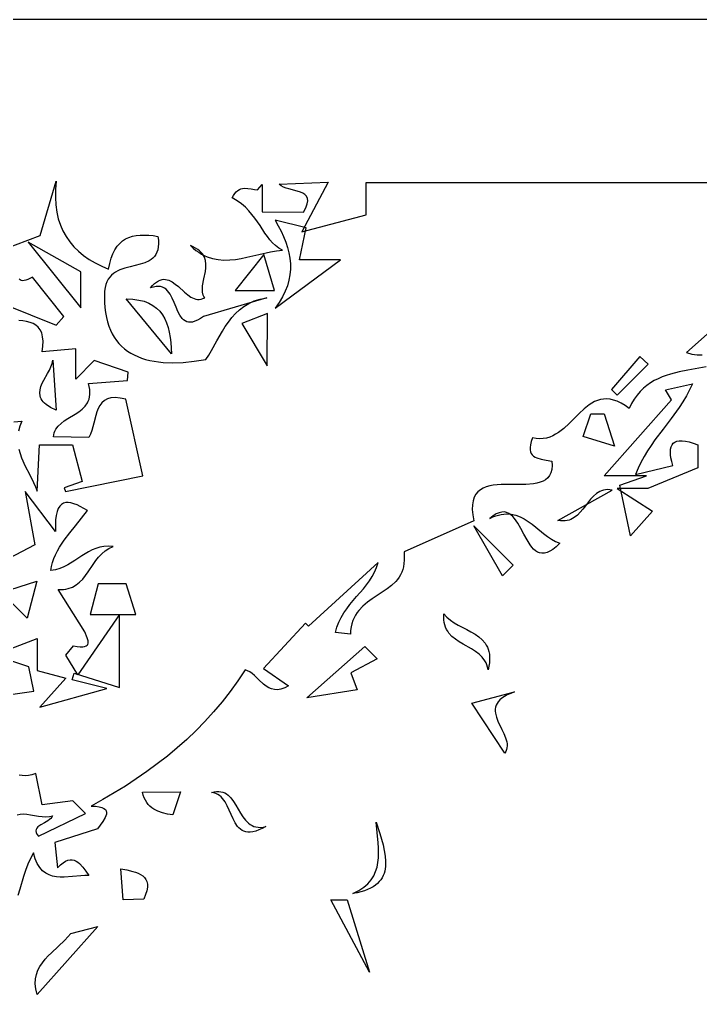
# Model space of a CAD drawing. Header units: metres. Extents: x 0 to 50, y 0 to 50.
# Drawn here: x 27.08 to 32.02, y 42.94 to 50 of the extents above; entities that cross this region are included whole.
import ezdxf

# ---------------------------------------------------------------- set-up
doc = ezdxf.new("R2010")
doc.units = ezdxf.units.M

msp = doc.modelspace()

# ---------------------------------------------------------------- linework, layer by layer
for points in [[(47, 50), (3, 50)], [(26.959009, 48.332709), (27.227558, 48.435903), (27.343935, 48.827816)], [(27.343935, 48.827816), (27.343935, 48.827816), (27.338883, 48.76773), (27.337931, 48.710614), (27.341022, 48.656408), (27.348103, 48.605057), (27.359118, 48.556502), (27.374011, 48.510685), (27.392728, 48.467549), (27.415213, 48.427037), (27.44141, 48.389089), (27.471265, 48.35365), (27.504723, 48.320661), (27.541727, 48.290065), (27.582223, 48.261804), (27.626156, 48.23582), (27.673471, 48.212056), (27.724111, 48.190453), (27.724111, 48.190453), (27.73175, 48.232533), (27.741786, 48.270009), (27.754125, 48.30309), (27.768673, 48.331986), (27.785335, 48.356908), (27.804017, 48.378065), (27.824626, 48.395668), (27.847066, 48.409927), (27.871245, 48.421052), (27.897068, 48.429253), (27.92444, 48.434739), (27.953268, 48.437721), (27.983458, 48.43841), (28.014915, 48.437014), (28.047546, 48.433745), (28.081256, 48.428812), (28.081256, 48.428812), (28.084452, 48.400237), (28.085139, 48.374583), (28.08347, 48.351663), (28.079595, 48.331289), (28.073668, 48.313273), (28.065841, 48.297427), (28.056266, 48.283564), (28.045095, 48.271496), (28.03248, 48.261036), (28.018574, 48.251995), (27.987496, 48.23742), (27.953078, 48.22627), (27.916539, 48.217044), (27.879095, 48.208239), (27.841964, 48.198352), (27.806364, 48.185883), (27.789519, 48.178211), (27.773512, 48.16933), (27.758498, 48.159052), (27.744627, 48.147189), (27.732052, 48.133555), (27.720925, 48.11796), (27.711399, 48.100218), (27.703625, 48.080141), (27.697756, 48.05754), (27.693943, 48.032229), (27.693943, 48.032229), (27.693258, 47.990191), (27.694385, 47.95014), (27.697296, 47.912049), (27.701962, 47.875891), (27.708353, 47.841637), (27.716442, 47.80926), (27.726199, 47.778732), (27.737596, 47.750025), (27.750603, 47.723112), (27.765193, 47.697966), (27.781336, 47.674557), (27.799004, 47.65286), (27.818168, 47.632845), (27.838798, 47.614486), (27.860867, 47.597754), (27.884346, 47.582622), (27.909205, 47.569062), (27.935416, 47.557047), (27.962951, 47.546549), (27.991779, 47.53754), (28.021874, 47.529992), (28.053205, 47.523878), (28.085745, 47.51917), (28.119463, 47.515841), (28.190324, 47.513206), (28.265557, 47.515753), (28.344932, 47.523259), (28.428219, 47.535504), (28.428219, 47.535504), (28.449593, 47.567658), (28.46991, 47.601182), (28.509003, 47.670693), (28.548758, 47.740752), (28.569902, 47.77496), (28.592434, 47.808072), (28.616761, 47.839678), (28.64329, 47.869367), (28.672429, 47.896728), (28.704584, 47.921351), (28.740165, 47.942824), (28.779577, 47.960738), (28.823228, 47.974681), (28.871526, 47.984242), (28.412095, 47.848411), (28.412095, 47.848411), (28.38943, 47.83303), (28.368717, 47.821323), (28.34983, 47.813065), (28.332643, 47.808029), (28.317029, 47.805988), (28.302862, 47.806715), (28.290015, 47.809983), (28.278361, 47.815567), (28.267775, 47.823238), (28.25813, 47.832771), (28.241156, 47.856515), (28.226428, 47.884985), (28.212934, 47.916367), (28.199663, 47.948848), (28.185602, 47.980614), (28.16974, 48.009853), (28.160818, 48.022957), (28.151066, 48.03475), (28.140359, 48.045003), (28.128568, 48.053491), (28.115569, 48.059987), (28.101234, 48.064265), (28.085437, 48.066097), (28.068052, 48.065256), (28.048952, 48.061517), (28.028011, 48.054652), (28.028011, 48.054652), (28.043015, 48.071916), (28.057578, 48.086113), (28.071727, 48.097424), (28.085488, 48.106031), (28.098888, 48.112114), (28.111953, 48.115854), (28.124711, 48.117433), (28.137187, 48.11703), (28.149409, 48.114829), (28.161402, 48.111008), (28.184812, 48.099235), (28.207629, 48.08316), (28.230067, 48.06423), (28.274656, 48.023597), (28.297233, 48.004791), (28.320282, 47.988921), (28.344017, 47.977438), (28.356207, 47.973793), (28.368649, 47.971787), (28.381369, 47.971602), (28.394394, 47.973418), (28.407749, 47.977416), (28.421462, 47.983778), (28.421462, 47.983778), (28.415258, 47.993127), (28.410512, 48.002984), (28.404885, 48.024081), (28.403568, 48.04679), (28.405547, 48.070831), (28.415332, 48.121796), (28.426128, 48.17474), (28.429369, 48.201256), (28.42982, 48.227431), (28.426466, 48.252983), (28.418294, 48.277634), (28.412083, 48.289535), (28.404288, 48.301106), (28.39478, 48.312312), (28.383435, 48.323118), (28.370123, 48.333489), (28.35472, 48.343391), (28.337097, 48.352789), (28.317129, 48.361647), (28.317129, 48.361647), (28.33705, 48.343514), (28.357039, 48.327392), (28.377095, 48.313191), (28.397215, 48.300819), (28.417401, 48.290186), (28.437651, 48.281202), (28.47834, 48.267815), (28.519277, 48.259931), (28.560455, 48.256824), (28.601868, 48.257768), (28.643511, 48.262036), (28.685377, 48.268901), (28.72746, 48.277638), (28.812252, 48.297822), (28.897841, 48.316775), (28.940919, 48.323974), (28.984177, 48.328686), (28.984177, 48.328686), (28.958168, 48.343576), (28.934694, 48.361243), (28.913307, 48.381342), (28.893557, 48.403528), (28.874996, 48.427455), (28.857175, 48.452778), (28.821958, 48.506233), (28.784314, 48.561131), (28.76346, 48.588257), (28.740653, 48.614708), (28.715445, 48.640139), (28.687385, 48.664205), (28.656026, 48.686559), (28.620918, 48.706857), (28.620918, 48.706857), (28.629962, 48.725271), (28.639672, 48.740349), (28.649975, 48.752388), (28.660799, 48.761681), (28.672069, 48.768523), (28.683711, 48.77321), (28.695653, 48.776035), (28.707822, 48.777294), (28.732543, 48.77629), (28.757286, 48.772556), (28.781465, 48.768449), (28.804491, 48.766328), (28.836893, 48.805188), (28.836893, 48.605751), (29.13823, 48.604756), (29.13823, 48.604756), (29.154926, 48.636496), (29.164597, 48.663297), (29.167953, 48.685668), (29.165705, 48.704121), (29.158561, 48.719165), (29.147233, 48.731311), (29.13243, 48.74107), (29.114861, 48.748952), (29.07427, 48.761127), (29.031139, 48.771918), (29.010396, 48.77807), (28.991148, 48.785409), (28.974105, 48.794443), (28.959977, 48.805683), (29.316966, 48.820799), (29.124867, 48.460947), (29.59198, 48.584608), (29.59198, 48.818233), (33.406565, 48.818233)], [(28.931183, 48.545085), (28.931183, 48.545085), (28.95409, 48.50555), (28.974771, 48.46613), (28.993048, 48.426793), (29.008744, 48.387507), (29.021681, 48.348239), (29.031682, 48.308958), (29.038568, 48.269631), (29.042162, 48.230225), (29.042287, 48.19071), (29.038764, 48.151052), (29.031417, 48.111219), (29.020066, 48.071179), (29.004536, 48.0309), (28.984648, 47.990349), (28.960224, 47.949494), (28.931086, 47.908304), (29.406261, 48.259347), (29.108269, 48.259347), (29.155398, 48.490529), (28.931183, 48.545085)], [(27.13962, 48.386731), (27.522484, 47.911227), (27.522484, 48.17235), (27.13962, 48.386731)], [(28.849226, 48.296438), (28.641804, 48.035792), (28.926899, 48.035792), (28.849226, 48.296438)], [(26.970628, 47.935452), (27.344324, 47.786313), (27.399103, 47.848768), (27.171791, 48.132609), (27.171791, 48.132609), (27.137695, 48.11539), (27.123429, 48.11054), (27.110857, 48.107988), (27.09986, 48.107576), (27.090316, 48.109148), (27.082107, 48.112548), (27.075112, 48.117618)], [(28.178946, 47.577428), (27.851778, 47.975163), (27.851778, 47.975163), (27.899283, 47.97332), (27.94214, 47.967511), (27.980572, 47.95793), (28.014801, 47.944769), (28.045051, 47.928218), (28.071544, 47.908471), (28.094505, 47.885719), (28.114155, 47.860154), (28.130718, 47.831969), (28.144416, 47.801356), (28.155474, 47.768505), (28.164113, 47.733611), (28.170556, 47.696864), (28.175028, 47.658456), (28.17775, 47.61858), (28.178946, 47.577428)], [(32.326827, 47.95298), (31.915018, 47.586238), (31.915018, 47.586238), (31.954386, 47.574818), (31.992213, 47.569427), (32.028646, 47.569524)], [(28.876849, 47.868816), (28.690846, 47.798318), (28.87477, 47.490727), (28.876849, 47.868816)], [(27.072965, 46.886763), (27.081656, 46.85565), (27.092588, 46.824974), (27.119346, 46.764511), (27.149584, 46.704524), (27.179648, 46.644168), (27.193471, 46.613585), (27.205881, 46.582592), (27.222742, 46.918019), (27.462498, 46.918019), (27.531672, 46.653058), (27.402063, 46.606435), (27.411184, 46.579888), (27.971652, 46.692888), (27.848606, 47.248066), (27.848606, 47.248066), (27.806905, 47.2574), (27.77109, 47.260529), (27.740613, 47.258021), (27.714928, 47.250444), (27.693488, 47.238367), (27.675744, 47.222358), (27.661151, 47.202985), (27.649161, 47.180817), (27.639227, 47.156421), (27.630802, 47.130367), (27.616289, 47.075554), (27.601247, 47.020926), (27.592159, 46.995102), (27.581297, 46.971028), (27.324781, 46.975292), (27.324781, 46.975292), (27.326552, 46.990677), (27.329993, 47.004983), (27.334977, 47.018297), (27.341374, 47.030706), (27.357902, 47.053153), (27.378558, 47.073019), (27.402322, 47.090995), (27.428174, 47.107777), (27.482061, 47.140529), (27.508057, 47.157886), (27.53206, 47.176822), (27.553051, 47.19803), (27.57001, 47.222203), (27.576659, 47.235619), (27.581917, 47.250036), (27.585657, 47.265541), (27.587752, 47.28222), (27.588074, 47.300162), (27.586495, 47.319451), (27.582888, 47.340176), (27.577126, 47.362421), (27.861623, 47.385367), (27.866422, 47.445844), (27.61918, 47.528815), (27.485195, 47.394935), (27.485195, 47.612705), (27.241331, 47.591179), (27.241331, 47.591179), (27.24704, 47.633353), (27.248287, 47.670092), (27.245336, 47.701759), (27.238449, 47.728719), (27.227889, 47.751334), (27.213919, 47.769968), (27.196801, 47.784984), (27.176798, 47.796746), (27.154172, 47.805617), (27.129187, 47.811961), (27.102105, 47.816141), (27.07319, 47.818519)], [(31.412888, 47.27819), (31.636618, 47.501745), (31.576727, 47.557723), (31.370165, 47.319317), (31.412888, 47.27819)], [(32.05664, 47.483081), (31.925375, 47.459032), (31.860714, 47.446026), (31.79775, 47.430151), (31.76715, 47.420619), (31.737271, 47.409746), (31.708209, 47.397326), (31.680064, 47.383151), (31.652933, 47.367012), (31.626916, 47.348703), (31.602111, 47.328016), (31.578616, 47.304744), (31.556529, 47.278677), (31.53595, 47.24961), (31.516975, 47.217335), (31.499705, 47.181643), (31.499705, 47.181643), (31.469104, 47.203308), (31.43997, 47.220571), (31.412214, 47.233688), (31.385744, 47.242917), (31.360469, 47.248516), (31.336299, 47.250741), (31.313142, 47.249851), (31.290907, 47.246102), (31.269504, 47.239752), (31.248842, 47.231059), (31.228829, 47.22028), (31.209374, 47.207672), (31.171778, 47.177999), (31.135326, 47.144099), (31.062942, 47.071858), (31.025556, 47.037634), (30.986404, 47.00742), (30.965938, 46.994461), (30.944758, 46.983276), (30.922772, 46.974124), (30.89989, 46.967261), (30.876021, 46.962945), (30.851074, 46.961433), (30.824958, 46.962983), (30.797582, 46.967852), (30.797582, 46.967852), (30.789182, 46.941791), (30.783767, 46.918954), (30.781188, 46.899098), (30.781295, 46.881976), (30.783936, 46.867345), (30.788962, 46.85496), (30.796223, 46.844576), (30.805567, 46.835949), (30.816846, 46.828834), (30.829907, 46.822986), (30.860779, 46.814113), (30.89698, 46.807374), (30.937308, 46.800812), (30.937308, 46.800812), (30.939656, 46.768354), (30.937748, 46.740293), (30.93188, 46.716311), (30.92235, 46.696092), (30.909454, 46.679316), (30.893488, 46.665667), (30.874751, 46.654825), (30.853538, 46.646475), (30.830147, 46.640298), (30.804874, 46.635975), (30.74987, 46.631625), (30.690901, 46.630883), (30.630342, 46.631205), (30.570567, 46.630051), (30.541715, 46.628126), (30.513951, 46.624879), (30.48757, 46.619991), (30.462869, 46.613145), (30.440145, 46.604023), (30.419694, 46.592308), (30.401815, 46.577682), (30.386803, 46.559826), (30.374956, 46.538424), (30.366569, 46.513157), (30.361941, 46.483708), (30.361368, 46.449758), (30.365146, 46.410991), (30.373573, 46.367088), (29.867411, 46.143022), (29.866953, 46.081803), (29.866953, 46.081803), (29.865781, 46.057625), (29.862482, 46.035084), (29.8572, 46.014064), (29.850075, 45.994451), (29.841249, 45.976127), (29.830864, 45.958977), (29.819062, 45.942886), (29.805984, 45.927737), (29.776569, 45.899802), (29.743752, 45.874245), (29.708668, 45.850139), (29.67245, 45.826557), (29.636233, 45.802572), (29.601151, 45.777256), (29.568337, 45.749683), (29.538925, 45.718925), (29.52585, 45.702062), (29.51405, 45.684055), (29.503668, 45.664789), (29.494845, 45.644147), (29.487724, 45.622013), (29.482445, 45.598271), (29.479151, 45.572807), (29.477983, 45.545503), (29.368348, 45.557998), (29.368348, 45.557998), (29.378675, 45.596687), (29.392579, 45.632983), (29.409552, 45.6672), (29.429085, 45.699649), (29.45067, 45.730643), (29.473797, 45.760495), (29.522644, 45.818022), (29.571559, 45.874731), (29.594769, 45.90356), (29.616471, 45.933122), (29.636154, 45.963729), (29.653311, 45.995695), (29.667432, 46.029332), (29.678009, 46.064952), (29.17331, 45.604978), (29.15106, 45.62654), (28.846218, 45.296967), (29.029422, 45.172615), (29.029422, 45.172615), (29.000639, 45.156735), (28.974018, 45.147175), (28.949354, 45.14324), (28.926446, 45.144234), (28.905088, 45.149461), (28.885078, 45.158227), (28.866213, 45.169836), (28.848288, 45.183592), (28.814447, 45.214766), (28.781929, 45.246185), (28.765657, 45.260248), (28.749105, 45.272286), (28.73207, 45.281603), (28.714348, 45.287505), (28.714348, 45.287505), (28.660689, 45.207145), (28.604644, 45.129789), (28.546263, 45.055327), (28.485597, 44.983649), (28.422697, 44.914646), (28.357615, 44.848206), (28.290403, 44.784221), (28.22111, 44.72258), (28.149788, 44.663174), (28.076489, 44.605892), (28.001264, 44.550624), (27.924163, 44.497261), (27.845238, 44.445691), (27.764541, 44.395807), (27.682121, 44.347497), (27.598032, 44.300651), (27.598032, 44.300651), (27.629872, 44.29911), (27.655538, 44.29559), (27.675523, 44.290265), (27.690323, 44.283309), (27.700431, 44.274897), (27.706343, 44.265203), (27.708552, 44.254402), (27.707553, 44.242668), (27.70384, 44.230176), (27.697909, 44.2171), (27.681367, 44.189895), (27.643411, 44.136159), (27.333951, 44.036115), (27.352916, 43.85291), (27.352916, 43.85291), (27.373707, 43.873838), (27.393177, 43.889832), (27.411421, 43.901254), (27.428536, 43.908462), (27.444618, 43.911817), (27.459762, 43.911678), (27.474066, 43.908405), (27.487623, 43.902359), (27.500531, 43.893898), (27.512886, 43.883383), (27.536318, 43.85763), (27.558687, 43.827978), (27.580762, 43.797306), (27.580762, 43.797306), (27.551859, 43.796825), (27.522301, 43.794936), (27.46221, 43.789366), (27.402463, 43.785464), (27.373335, 43.78566), (27.345035, 43.788098), (27.317807, 43.793387), (27.291899, 43.802136), (27.267558, 43.814953), (27.245031, 43.832446), (27.224564, 43.855224), (27.206405, 43.883896), (27.190799, 43.919069), (27.177994, 43.961353), (27.177994, 43.961353), (27.156376, 43.921644), (27.138065, 43.879253), (27.122158, 43.834907), (27.107746, 43.789333), (27.079789, 43.697408), (27.064431, 43.65251)], [(27.319204, 47.532794), (27.343067, 47.169518), (27.343067, 47.169518), (27.302554, 47.18905), (27.271541, 47.209196), (27.25931, 47.219487), (27.249107, 47.229916), (27.24082, 47.240478), (27.234331, 47.251167), (27.229527, 47.26198), (27.226292, 47.27291), (27.22407, 47.295103), (27.226744, 47.317706), (27.233393, 47.340677), (27.243096, 47.363975), (27.254933, 47.38756), (27.281326, 47.435425), (27.29404, 47.459624), (27.305205, 47.483946), (27.3139, 47.508349), (27.319204, 47.532794)], [(31.958191, 47.360361), (31.958191, 47.360361), (31.937117, 47.315556), (31.9137, 47.27224), (31.888308, 47.230201), (31.861309, 47.189225), (31.803966, 47.109616), (31.744616, 47.031713), (31.686205, 46.953815), (31.658273, 46.914336), (31.631681, 46.874222), (31.606797, 46.833258), (31.583989, 46.791233), (31.563626, 46.747934), (31.546076, 46.703148), (31.815145, 46.769571), (31.815145, 46.769571), (31.807561, 46.79721), (31.802111, 46.822827), (31.79888, 46.846333), (31.797951, 46.867636), (31.799406, 46.886646), (31.803329, 46.903272), (31.809803, 46.917423), (31.818912, 46.92901), (31.830738, 46.93794), (31.845366, 46.944124), (31.862878, 46.94747), (31.883358, 46.947889), (31.906888, 46.945289), (31.933553, 46.93958), (31.963435, 46.930671), (31.996618, 46.918471), (31.997065, 46.752282), (31.633858, 46.601316), (31.412067, 46.601316), (31.668732, 46.43853), (31.509917, 46.259363), (31.430317, 46.624725), (31.624188, 46.694464), (31.316818, 46.694464), (31.806756, 47.244277), (31.763527, 47.316269), (31.958191, 47.360361)], [(31.318728, 47.141573), (31.392243, 46.907599), (31.16514, 46.978843), (31.220914, 47.141573), (31.318728, 47.141573)], [(27.035775, 47.085913), (27.093456, 47.088558), (27.093456, 47.088558), (27.079109, 47.052596), (27.069744, 47.017707)], [(26.90852, 45.095681), (27.180562, 45.133251), (27.145511, 45.308368), (26.889535, 45.393626), (27.205534, 45.51507), (27.205534, 45.281857), (27.413093, 45.227754), (27.22419, 45.017514), (27.710317, 45.15252), (27.459971, 45.215058), (27.473698, 45.263851), (27.802145, 45.159648), (27.802145, 45.688468), (27.499511, 45.251671), (27.414115, 45.393888), (27.468645, 45.461538), (27.468645, 45.461538), (27.495493, 45.457268), (27.517763, 45.455235), (27.535815, 45.455267), (27.550011, 45.457189), (27.56071, 45.460826), (27.568273, 45.466003), (27.573061, 45.472547), (27.575434, 45.480283), (27.575752, 45.489037), (27.574377, 45.498635), (27.567988, 45.519662), (27.550749, 45.564163), (27.356985, 45.869675), (27.356985, 45.869675), (27.377411, 45.869132), (27.396588, 45.870138), (27.414588, 45.872604), (27.431486, 45.876442), (27.462271, 45.887879), (27.489532, 45.903737), (27.51386, 45.923306), (27.535845, 45.945877), (27.556078, 45.970738), (27.575148, 45.99718), (27.612165, 46.051963), (27.631291, 46.078885), (27.651617, 46.104545), (27.673733, 46.128235), (27.698229, 46.149243), (27.725695, 46.16686), (27.756722, 46.180374), (27.756722, 46.180374), (27.722009, 46.183019), (27.68975, 46.181464), (27.659605, 46.176224), (27.631236, 46.167811), (27.604303, 46.15674), (27.578468, 46.143523), (27.528731, 46.11271), (27.479314, 46.079481), (27.427503, 46.047944), (27.399852, 46.034095), (27.370584, 46.022209), (27.339362, 46.012801), (27.305845, 46.006385), (27.305845, 46.006385), (27.310298, 46.03662), (27.317374, 46.065887), (27.326854, 46.094309), (27.338521, 46.122009), (27.352157, 46.149109), (27.367542, 46.175732), (27.402691, 46.228034), (27.442221, 46.279896), (27.484387, 46.332298), (27.527443, 46.386218), (27.569642, 46.442636), (27.569642, 46.442636), (27.518602, 46.471363), (27.494738, 46.482572), (27.472127, 46.491277), (27.450881, 46.497173), (27.431112, 46.499961), (27.41293, 46.499336), (27.396447, 46.494998), (27.381775, 46.486644), (27.369026, 46.473971), (27.358311, 46.456679), (27.349742, 46.434464), (27.34343, 46.407024), (27.339487, 46.374058), (27.338024, 46.335264), (27.339154, 46.290338), (27.118907, 46.579519), (27.189319, 46.194623), (27.000749, 46.094131)], [(31.375553, 46.590362), (31.375553, 46.590362), (31.358115, 46.592771), (31.341723, 46.593333), (31.326304, 46.592173), (31.311788, 46.589416), (31.298103, 46.585188), (31.285179, 46.579612), (31.261324, 46.56492), (31.239654, 46.546338), (31.219599, 46.524866), (31.182049, 46.477247), (31.163414, 46.453098), (31.144112, 46.430056), (31.123573, 46.409119), (31.101226, 46.391287), (31.076501, 46.377557), (31.063069, 46.372544), (31.048828, 46.368931), (31.033708, 46.366844), (31.017637, 46.366406), (31.000543, 46.367745), (30.982356, 46.370983), (31.375553, 46.590362)], [(30.487894, 46.385533), (30.487894, 46.385533), (30.509831, 46.395383), (30.530984, 46.403288), (30.551391, 46.409343), (30.571092, 46.413641), (30.590126, 46.416278), (30.608534, 46.417348), (30.643625, 46.415164), (30.676683, 46.407845), (30.708022, 46.396147), (30.737958, 46.380826), (30.766807, 46.362637), (30.794886, 46.342337), (30.82251, 46.32068), (30.877655, 46.276322), (30.905808, 46.255131), (30.93477, 46.235608), (30.964857, 46.218507), (30.996383, 46.204584), (30.996383, 46.204584), (30.970548, 46.180005), (30.946546, 46.160895), (30.924258, 46.146903), (30.903565, 46.137677), (30.884348, 46.132865), (30.866486, 46.132115), (30.849862, 46.135075), (30.834356, 46.141393), (30.81985, 46.150718), (30.806223, 46.162697), (30.793356, 46.176978), (30.781132, 46.19321), (30.75813, 46.230118), (30.736266, 46.270606), (30.714585, 46.311858), (30.692134, 46.351058), (30.667961, 46.385392), (30.65493, 46.399855), (30.641111, 46.412045), (30.626385, 46.421611), (30.610633, 46.428201), (30.593735, 46.431462), (30.575573, 46.431044), (30.556027, 46.426594), (30.534978, 46.41776), (30.512306, 46.40419), (30.487894, 46.385533)], [(30.372482, 46.330631), (30.657802, 46.045534), (30.581332, 45.969124), (30.372482, 46.330631)], [(27.204367, 45.92929), (27.134355, 45.66112), (26.947803, 45.847526), (27.204367, 45.92929)], [(27.647318, 45.912022), (27.588954, 45.688468), (27.921164, 45.688468), (27.850923, 45.912022), (27.647318, 45.912022)], [(30.15605, 45.692533), (30.15605, 45.692533), (30.177331, 45.668345), (30.202168, 45.647201), (30.22976, 45.628418), (30.259312, 45.611312), (30.321102, 45.579403), (30.351745, 45.563232), (30.381155, 45.546006), (30.408536, 45.527041), (30.433089, 45.505654), (30.454016, 45.481163), (30.462872, 45.467539), (30.470521, 45.452883), (30.476866, 45.437109), (30.481805, 45.420132), (30.48524, 45.401866), (30.48707, 45.382226), (30.487197, 45.361127), (30.485519, 45.338482), (30.481938, 45.314207), (30.476354, 45.288217), (30.476354, 45.288217), (30.472695, 45.306291), (30.467496, 45.323046), (30.460869, 45.338578), (30.452928, 45.352984), (30.433554, 45.378806), (30.410279, 45.401287), (30.384007, 45.421202), (30.355644, 45.439325), (30.296264, 45.473299), (30.267056, 45.490698), (30.239376, 45.509406), (30.214128, 45.530198), (30.192218, 45.553848), (30.182798, 45.566987), (30.174551, 45.581132), (30.16759, 45.596378), (30.16203, 45.612824), (30.157983, 45.630565), (30.155562, 45.649699), (30.15488, 45.670323), (30.15605, 45.692533)], [(29.581921, 45.456334), (29.671015, 45.36731), (29.48049, 45.265776), (29.526699, 45.144048), (29.161338, 45.085375), (29.581921, 45.456334)], [(30.667946, 45.12724), (30.667946, 45.12724), (30.639726, 45.116637), (30.615216, 45.105566), (30.594214, 45.094053), (30.576516, 45.082124), (30.561918, 45.069805), (30.550217, 45.05712), (30.54121, 45.044096), (30.534693, 45.030757), (30.530463, 45.01713), (30.528316, 45.00324), (30.528049, 44.989113), (30.529459, 44.974774), (30.536493, 44.945562), (30.547793, 44.915809), (30.576676, 44.855498), (30.591005, 44.825348), (30.603089, 44.795475), (30.611301, 44.766083), (30.613446, 44.751631), (30.614013, 44.737376), (30.612798, 44.723344), (30.609597, 44.709559), (30.604208, 44.696048), (30.596427, 44.682836), (30.357502, 45.047321), (30.667946, 45.12724)], [(27.060015, 44.237489), (27.081326, 44.242635), (27.105216, 44.243698), (27.131083, 44.241724), (27.158327, 44.237757), (27.214535, 44.228025), (27.242297, 44.22435), (27.269028, 44.222863), (27.294128, 44.224607), (27.316994, 44.23063), (27.316994, 44.23063), (27.312531, 44.220237), (27.305193, 44.21084), (27.295544, 44.202254), (27.284146, 44.194299), (27.258355, 44.179551), (27.232326, 44.165138), (27.210562, 44.149603), (27.202688, 44.14096), (27.197569, 44.13149), (27.195768, 44.121011), (27.19785, 44.109341), (27.204375, 44.096298), (27.215909, 44.0817), (27.556714, 44.245869), (27.463419, 44.339092), (27.242822, 44.309034), (27.195505, 44.53589), (27.195505, 44.53589), (27.167522, 44.527156), (27.141669, 44.52197), (27.11781, 44.520096), (27.095808, 44.521298), (27.075526, 44.525341)], [(28.24587, 44.403354), (28.188849, 44.237594), (28.188849, 44.237594), (28.15138, 44.243034), (28.11547, 44.251262), (28.081764, 44.263034), (28.050908, 44.27911), (28.03675, 44.289), (28.023546, 44.300249), (28.011378, 44.312954), (28.000326, 44.327209), (27.99047, 44.343108), (27.981891, 44.360747), (27.974671, 44.380221), (27.968889, 44.401624), (28.24587, 44.403354)], [(28.863931, 44.152174), (28.863931, 44.152174), (28.837397, 44.138188), (28.812984, 44.12734), (28.790572, 44.119455), (28.770041, 44.11436), (28.75127, 44.11188), (28.734138, 44.111843), (28.718526, 44.114073), (28.704312, 44.118398), (28.691377, 44.124643), (28.6796, 44.132634), (28.66886, 44.142198), (28.659037, 44.153161), (28.641661, 44.178587), (28.626508, 44.207521), (28.599017, 44.270351), (28.584752, 44.301464), (28.568856, 44.330522), (28.550365, 44.356133), (28.539846, 44.367212), (28.528316, 44.376907), (28.515657, 44.385045), (28.501746, 44.391452), (28.486464, 44.395955), (28.469691, 44.398378), (28.469691, 44.398378), (28.488872, 44.40338), (28.506677, 44.405983), (28.523201, 44.406344), (28.538536, 44.404622), (28.552776, 44.400975), (28.566014, 44.39556), (28.578343, 44.388536), (28.589856, 44.380061), (28.610809, 44.359388), (28.629618, 44.334808), (28.64703, 44.307583), (28.66379, 44.278978), (28.680645, 44.250257), (28.69834, 44.222685), (28.717621, 44.197526), (28.739235, 44.176044), (28.751149, 44.167077), (28.763926, 44.159503), (28.77766, 44.153481), (28.792442, 44.149169), (28.808368, 44.146724), (28.825529, 44.146304), (28.844019, 44.148068), (28.863931, 44.152174)], [(29.663708, 44.18376), (29.663708, 44.18376), (29.690094, 44.101212), (29.713953, 44.018647), (29.723212, 43.978165), (29.729771, 43.938646), (29.732941, 43.900414), (29.732033, 43.863789), (29.726358, 43.829095), (29.721517, 43.812573), (29.715226, 43.796655), (29.707398, 43.78138), (29.697948, 43.76679), (29.686789, 43.752924), (29.673835, 43.739824), (29.658999, 43.727528), (29.642196, 43.716078), (29.62334, 43.705514), (29.602344, 43.695876), (29.579122, 43.687204), (29.553589, 43.679539), (29.525657, 43.672921), (29.495241, 43.66739), (29.495241, 43.66739), (29.537919, 43.688821), (29.57384, 43.712427), (29.603533, 43.738052), (29.627529, 43.765539), (29.646356, 43.794733), (29.660544, 43.825478), (29.670621, 43.857615), (29.677118, 43.89099), (29.680564, 43.925446), (29.681487, 43.960826), (29.680418, 43.996974), (29.677886, 44.033733), (29.670548, 44.108462), (29.663708, 44.18376)], [(27.829162, 43.621567), (27.813462, 43.846944), (27.813462, 43.846944), (27.857115, 43.83787), (27.899854, 43.827644), (27.919996, 43.821458), (27.938847, 43.814212), (27.956053, 43.805651), (27.971261, 43.795517), (27.984115, 43.783553), (27.994263, 43.769503), (28.00135, 43.753109), (28.005023, 43.734114), (28.004926, 43.712261), (28.000707, 43.687294), (27.992011, 43.658955), (27.978483, 43.626988), (27.829162, 43.621567)], [(29.452922, 43.620587), (29.616315, 43.097558), (29.334511, 43.620587), (29.452922, 43.620587)], [(27.645978, 43.429088), (27.205949, 42.93535), (27.205949, 42.93535), (27.195949, 42.976166), (27.19203, 43.013832), (27.193608, 43.048649), (27.200099, 43.080914), (27.210921, 43.110927), (27.225489, 43.138987), (27.243221, 43.165393), (27.263532, 43.190443), (27.28584, 43.214437), (27.30956, 43.237673), (27.358903, 43.283069), (27.406895, 43.329022), (27.428925, 43.352954), (27.448867, 43.377923), (27.645978, 43.429088)]]:
    msp.add_lwpolyline(points)

doc.saveas('drawing.dxf')
